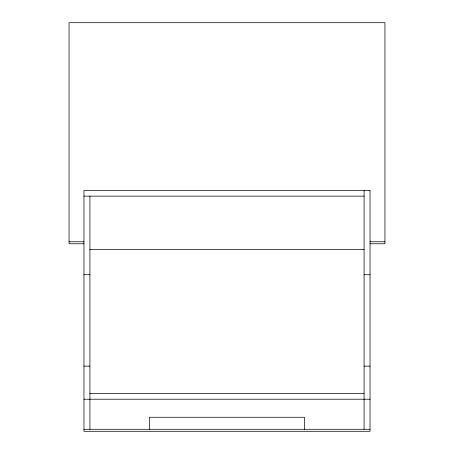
<?xml version="1.0" encoding="UTF-8"?>
<svg xmlns="http://www.w3.org/2000/svg" width="454" height="454" viewBox="0 0 454 454"><rect width="100%" height="100%" fill="white"/><g stroke="black" fill="none" stroke-linecap="round" stroke-linejoin="round"><path stroke-width="0.68" d="M83.962 196.145L364.08 196.145M69.059 241.761L83.962 241.761M370.038 241.761L384.941 241.761M83.962 243.77L69.059 243.77L69.059 22.7L384.941 22.7L384.941 243.77L370.038 243.77M89.92 249.382L364.08 249.382M83.962 274.721L89.92 274.721M364.08 274.721L370.038 274.721M83.962 366.134L89.92 366.134M364.08 366.134L370.038 366.134M89.92 393.607L364.08 393.607M83.962 399.219L370.038 399.219M83.962 429.297L370.038 429.297M364.08 190.532L364.08 429.297M304.481 429.297L304.481 417.266L149.519 417.266L149.519 429.297M89.92 196.145L89.92 429.297M370.038 190.532L83.962 190.532L83.962 431.3L370.038 431.3L370.038 190.532"/></g></svg>
